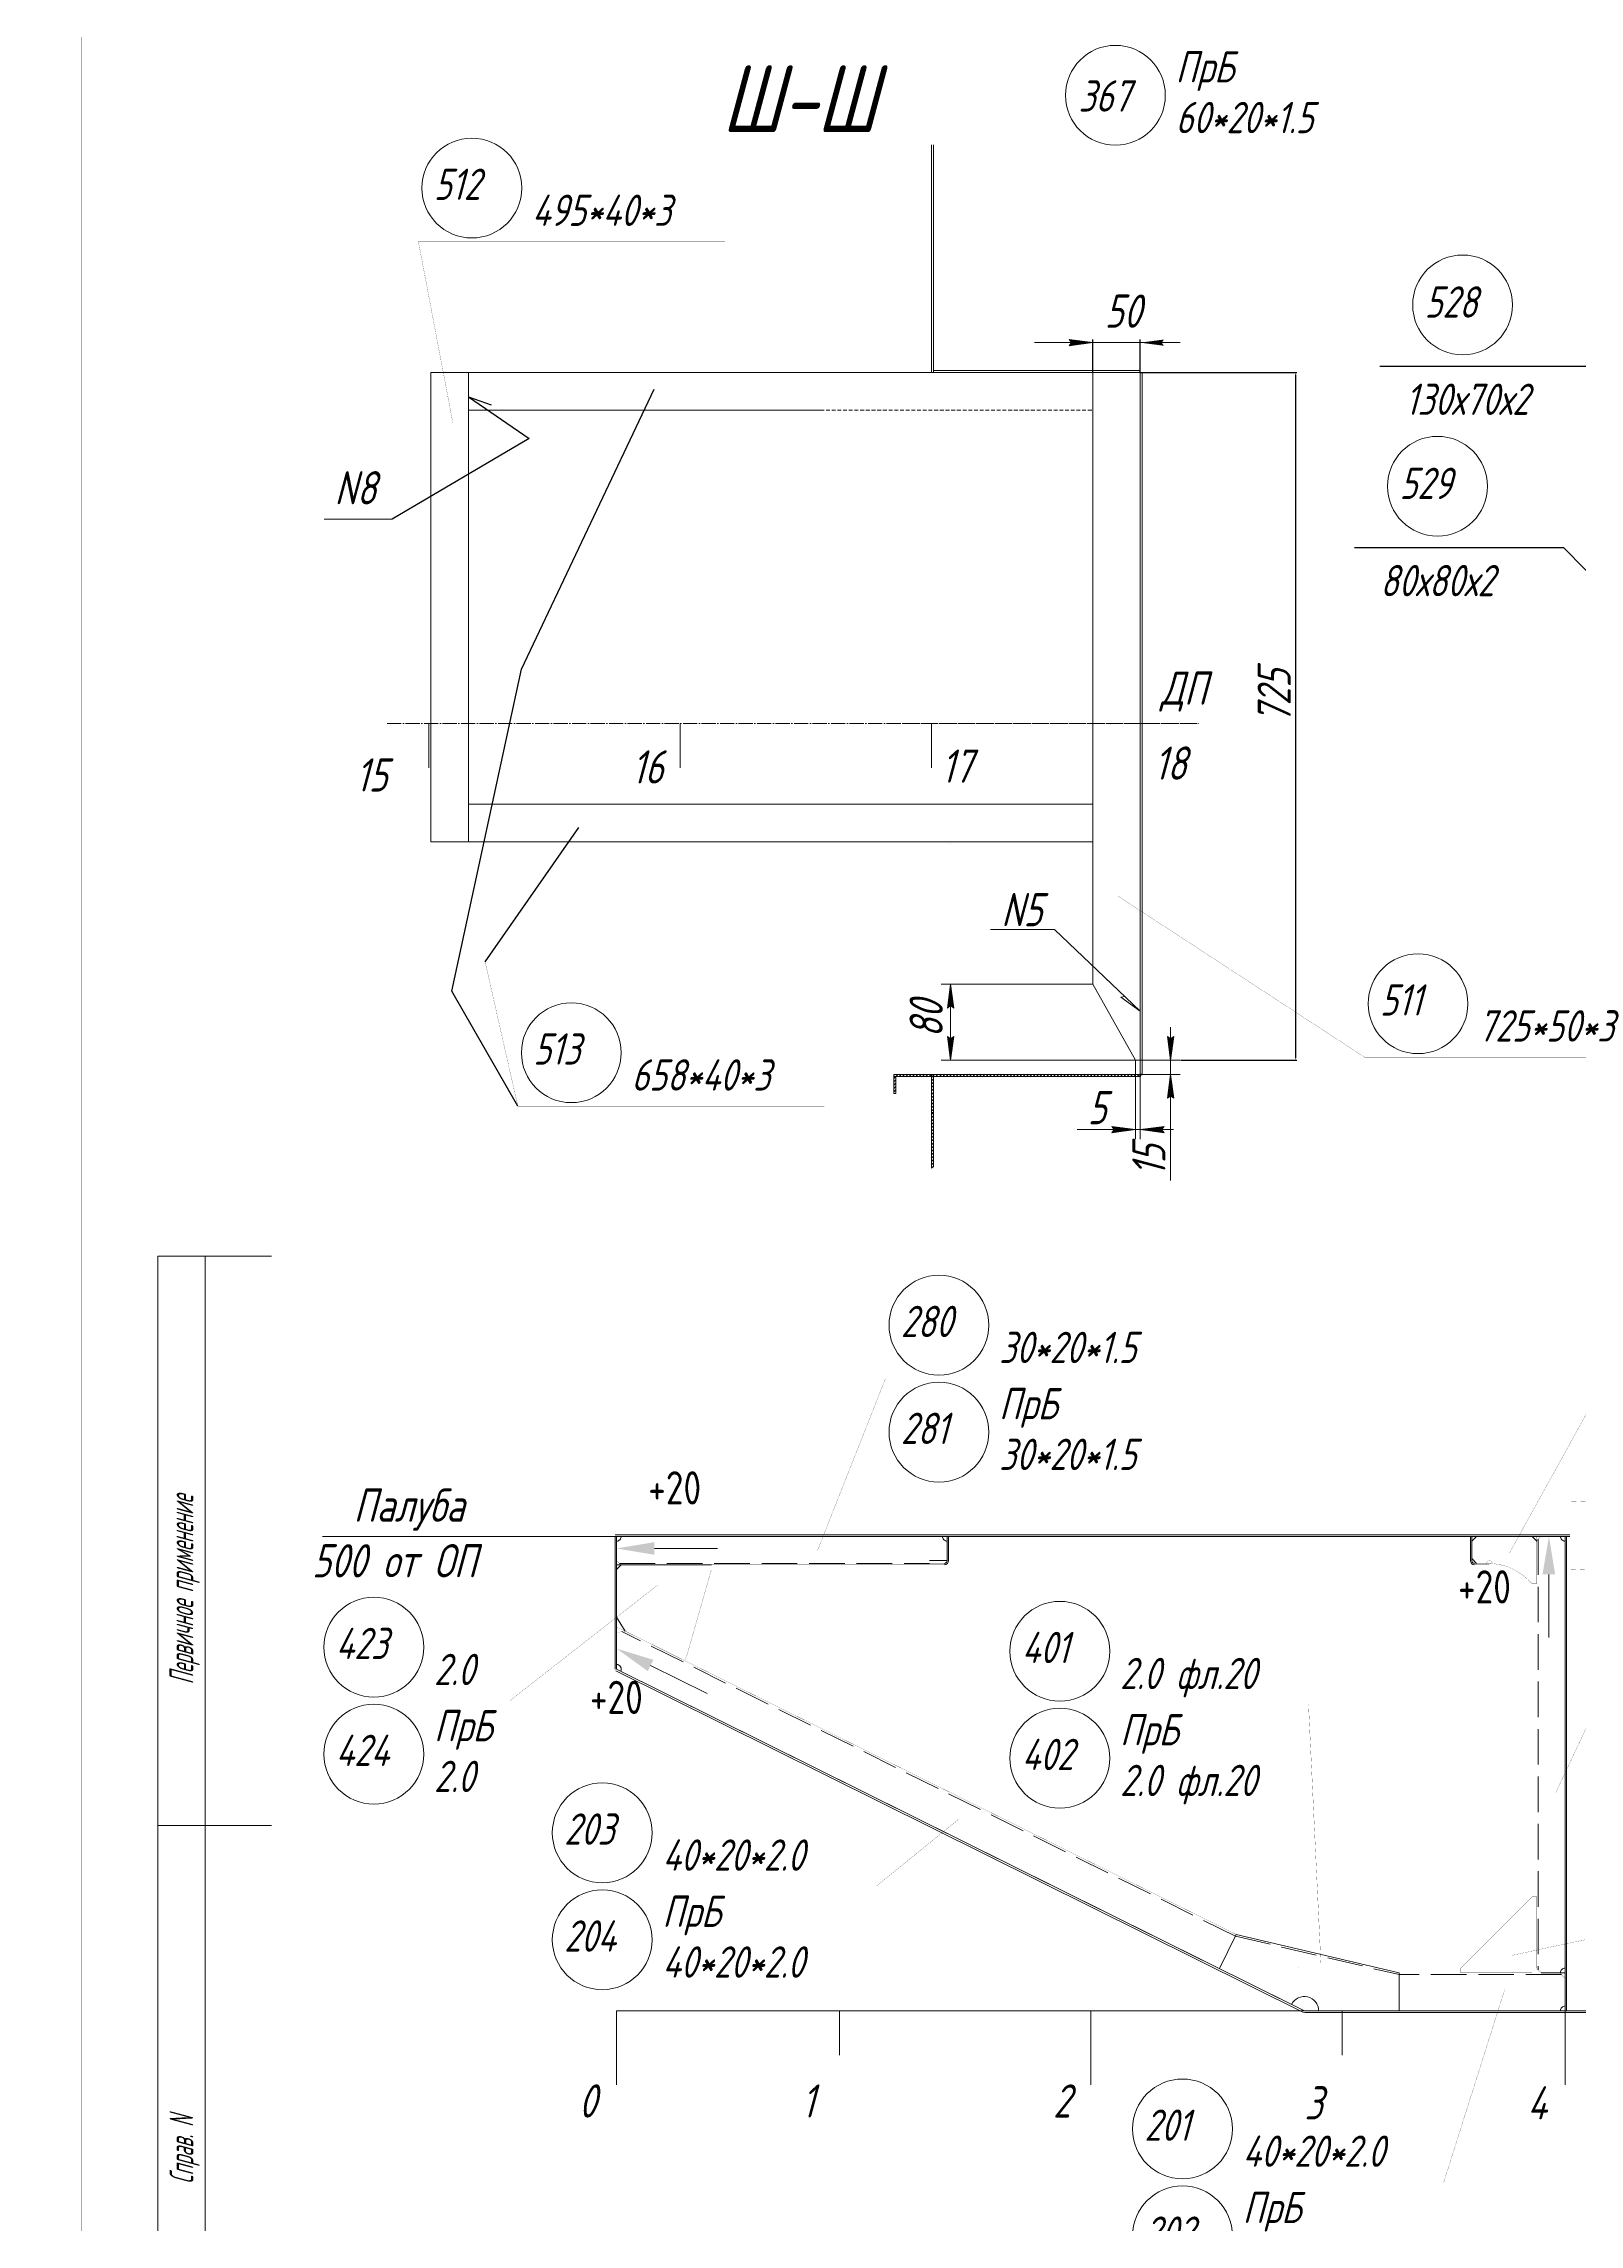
# Model space of a CAD drawing. Header units: millimetres. Extents: x 77380 to 135900, y -10260 to 17301.
# Drawn here: x 110630 to 112249, y 34 to 2333 of the extents above; entities that cross this region are included whole.
import ezdxf

# ---------------------------------------------------------------- set-up
doc = ezdxf.new("R2010")
doc.units = ezdxf.units.MM
for name, pattern in [('K5LT32768', [0]), ('K5LT32769', [50, 37.5, -12.5]), ('K5LT32770', [0]), ('K5LT32771', [50, 37.5, -12.5]), ('K5LT32772', [0]), ('K5LT32773', [50, 37.5, -12.5]), ('K5LT32776', [0]), ('K5LT32777', [0]), ('K5LT32780', [0]), ('K5LT32781', [0]), ('K5LT32831', [0]), ('K5LT_AXLED', [19.5, 15, -1.5, 1.5, -1.5]), ('K5LT_BASIC', [0]), ('K5LT_DASHED', [6, 4, -2]), ('K5LT_THIN', [0])]:
    doc.linetypes.add(name, pattern=pattern)
doc.styles.add('KDIMTEXTSTYLE', font='GOST_AU.SHX', dxfattribs={"width": 0.96, "oblique": 15, "height": 5})
doc.styles.add('KTEXTSTYLE', font='GOST_AU.SHX', dxfattribs={"width": 0.96, "height": 5})

# ---------------------------------------------------------------- blocks, each defined once
blk = doc.blocks.new('U40')
blk.add_hatch(color=7).paths.add_polyline_path([(111665, 15349.1), (111678.3, 15349.1), (111671.7, 15389.1)])
at = {"color": 7, "linetype": 'K5LT32831', "lineweight": 9}
blk.add_line((111671.7, 15349.1), (111671.7, 15282.6), dxfattribs=at)
blk = doc.blocks.new('U48')
blk.add_hatch(color=7).paths.add_polyline_path([(110728.9, 15369.7), (110728.9, 15383.1), (110688.9, 15376.4)])
at = {"color": 7, "linetype": 'K5LT32831', "lineweight": 9}
blk.add_line((110728.9, 15376.4), (110795.4, 15376.4), dxfattribs=at)
blk = doc.blocks.new('U49')
blk.add_hatch(color=7).paths.add_polyline_path([(110721.8, 15247.1), (110727.7, 15259), (110688.9, 15270.9)])
at = {"color": 7, "linetype": 'K5LT32831', "lineweight": 9}
blk.add_line((110724.7, 15253.1), (110784.3, 15223.5), dxfattribs=at)
blk = doc.blocks.new('U57')
at = {"color": 7, "linetype": 'K5LT32780', "const_width": 0.18}
blk.add_lwpolyline([(101715.3, 12764.4), (110125.3, 12764.4), (110125.3, 18704.4), (101715.3, 18704.4)], close=True, dxfattribs=at)
blk = doc.blocks.new('U104')
at = {"color": 6, "linetype": 'K5LT32776', "lineweight": 18, "true_color": 0xff00ff}
for p, q in [((110325.3, 15684.4), (110205.3, 15684.4)), ((110205.3, 14484.4), (110205.3, 15684.4)), ((110325.3, 15084.4), (110205.3, 15084.4))]:
    blk.add_line(p, q, dxfattribs=at)
at = {"color": 7, "linetype": 'K5LT32780', "lineweight": 18}
blk.add_line((110255.3, 15684.4), (110255.3, 14484.4), dxfattribs=at)
at = {"color": 7, "char_height": 2.5, "attachment_point": 1, "rotation": 90, "style": 'KTEXTSTYLE'}
for s, insert in [('\\H3.5;\\W0.965;\\Q15;\\Q15;\\W0.665;\\H25.00;Первичное применение', (110217.8, 15233.2)), ('\\H3.5;\\W0.965;\\Q15;\\Q15;\\W0.665;\\H25.00;Справ. N', (110217.8, 14706.6))]:
    blk.add_mtext(s, dxfattribs=dict(at, insert=insert))
blk = doc.blocks.new('U102')
at = {"color": 7, "linetype": 'K5LT32780', "const_width": 0.18}
for points in [[(110125.3, 12764.4), (118535.3, 12764.4), (118535.3, 18704.4), (110125.3, 18704.4)], [(110325.3, 12814.4), (118485.3, 12814.4), (118485.3, 18654.4), (110325.3, 18654.4)]]:
    blk.add_lwpolyline(points, close=True, dxfattribs=at)
blk.add_blockref('U104', (0, 0))

msp = doc.modelspace()

# ---------------------------------------------------------------- hatches: boundary and pattern name
for points in [[(111736.038, 2017.405), (111711.038, 2020.696), (111713.538, 2017.405), (111711.038, 2014.114)], [(111786.013, 2017.405), (111811.013, 2020.696), (111808.513, 2017.405), (111811.013, 2014.114)], [(111589.329, 1316.04), (111586.038, 1341.04), (111582.747, 1316.04), (111586.038, 1318.54)], [(111586.038, 1261.04), (111589.329, 1286.04), (111586.038, 1283.54), (111582.747, 1286.04)], [(111817.988, 1261.04), (111821.279, 1286.04), (111817.988, 1283.54), (111814.697, 1286.04)], [(111821.279, 1221.07), (111817.988, 1246.07), (111814.697, 1221.07), (111817.988, 1223.57)], [(111781.038, 1187.836), (111756.038, 1191.128), (111758.538, 1187.836), (111756.038, 1184.545)], [(111808.538, 1187.836), (111811.038, 1191.128), (111786.038, 1187.836), (111811.038, 1184.545)]]:
    msp.add_hatch(color=7).paths.add_polyline_path(points)

# ---------------------------------------------------------------- linework, layer by layer
at = {"color": 7, "linetype": 'K5LT_THIN', "lineweight": 18}
for p, q in [((111566.038, 1988.1), (111566.038, 2226.07)), ((111566.038, 1988.1), (111566.038, 2226.07)), ((111568.038, 2226.07), (111568.038, 1988.1)), ((111568.038, 2226.07), (111568.038, 1988.1)), ((111828.096, 2017.405), (111674.448, 2017.405)), ((111736.038, 2017.405), (111701.038, 2017.405)), ((111736.038, 2017.405), (111711.038, 2020.696)), ((111711.038, 2020.696), (111713.538, 2017.405)), ((111713.538, 2017.405), (111711.038, 2014.114)), ((111711.038, 2014.114), (111736.038, 2017.405)), ((111736.038, 2017.405), (111717.438, 2017.405)), ((111038.038, 1986.07), (111038.038, 1491.07)), ((111041.038, 1986.07), (111038.038, 1986.07)), ((111041.038, 1986.07), (111038.038, 1986.07)), ((111041.038, 1986.07), (111766.038, 1986.07)), ((111093.038, 1986.07), (111041.038, 1986.07)), ((111078.038, 1986.07), (111041.038, 1986.07)), ((111056.513, 1986.1), (111093.038, 1986.1)), ((111078.038, 1986.07), (111078.038, 1946.07)), ((111736.038, 1986.07), (111078.038, 1986.07)), ((111093.038, 1986.1), (111526.019, 1986.1)), ((111786.013, 1986.1), (111301.038, 1986.1)), ((111788.038, 1986.07), (111301.038, 1986.07)), ((111526.019, 1986.1), (111568.06, 1986.1)), ((111568.06, 1986.1), (111566.019, 1986.1)), ((111566.038, 1988.1), (111566.038, 1986.1)), ((111569.038, 1986.1), (111566.038, 1986.1)), ((111568.038, 1988.07), (111568.038, 1988.1)), ((111568.038, 1988.1), (111568.06, 1988.1)), ((111568.06, 1988.1), (111786.013, 1988.1)), ((111568.06, 1986.1), (111568.06, 1988.1)), ((111568.06, 1988.1), (111786.013, 1988.1)), ((111568.06, 1988.1), (111568.06, 1986.1)), ((111786.013, 1986.1), (111568.06, 1986.1)), ((111786.013, 1986.1), (111568.06, 1986.1)), ((111569.038, 1986.07), (111569.038, 1986.1)), ((111786.038, 1986.07), (111766.038, 1986.07)), ((111786.013, 1988.1), (111786.013, 1986.1)), ((111786.038, 1488.07), (111786.038, 1986.07)), ((111786.038, 1488.07), (111786.038, 1986.07)), ((111786.038, 1488.07), (111786.038, 1986.07)), ((111786.038, 1986.07), (111788.038, 1986.07)), ((111786.038, 1488.07), (111786.038, 1986.07)), ((111788.038, 1986.07), (111788.038, 1246.07)), ((111788.038, 1986.07), (111788.038, 1246.07)), ((111038.038, 1968.07), (111038.038, 1491.07)), ((111371.139, 1946.07), (111448.792, 1946.07)), ((112232.301, 1801.296), (112222.301, 1801.296)), ((111078.038, 1491.07), (111078.038, 1496.07)), ((111078.038, 1496.07), (111078.038, 1491.07)), ((111736.038, 1496.07), (111736.038, 1341.04)), ((111736.038, 1496.07), (111736.038, 1341.04)), ((111786.038, 1498.722), (111786.038, 1517.07)), ((111786.038, 1498.722), (111786.038, 1517.07)), ((111038.038, 1491.07), (111078.038, 1491.07)), ((111038.038, 1491.07), (111736.038, 1491.07)), ((111078.038, 1491.07), (111736.038, 1491.07)), ((111786.038, 1246.07), (111786.038, 1488.07)), ((111786.038, 1261.04), (111786.038, 1488.07)), ((111786.038, 1246.07), (111786.038, 1488.07)), ((111786.038, 1261.04), (111786.038, 1488.07)), ((111695.579, 1398.756), (111628.115, 1398.756)), ((111695.579, 1398.756), (111786.038, 1312.632)), ((111736.038, 1341.04), (111576.038, 1341.04)), ((111582.747, 1316.04), (111586.038, 1341.04)), ((111586.038, 1341.04), (111589.329, 1316.04)), ((111586.038, 1341.04), (111586.038, 1261.04)), ((111736.038, 1341.04), (111781.038, 1261.04)), ((111736.038, 1341.04), (111781.038, 1261.04)), ((111586.038, 1318.54), (111582.747, 1316.04)), ((111589.329, 1316.04), (111586.038, 1318.54)), ((111765.662, 1327.487), (111769.743, 1328.147)), ((111786.038, 1312.632), (111765.662, 1327.487)), ((111817.988, 1261.04), (111817.988, 1296.04)), ((111586.038, 1261.04), (111582.747, 1286.04)), ((111582.747, 1286.04), (111586.038, 1283.54)), ((111586.038, 1283.54), (111589.329, 1286.04)), ((111589.329, 1286.04), (111586.038, 1261.04)), ((111817.988, 1283.54), (111814.697, 1286.04)), ((111814.697, 1286.04), (111817.988, 1261.04)), ((111817.988, 1261.04), (111821.279, 1286.04)), ((111821.279, 1286.04), (111817.988, 1283.54)), ((111526.204, 1246.04), (111566.204, 1246.04)), ((111526.204, 1226.04), (111526.204, 1246.04)), ((111786.043, 1246.04), (111526.204, 1246.04)), ((111526.204, 1246.04), (111566.204, 1246.04)), ((111526.204, 1226.04), (111526.204, 1246.04)), ((111786.043, 1246.04), (111526.204, 1246.04)), ((111528.204, 1244.04), (111526.204, 1244.04)), ((111528.204, 1244.04), (111526.204, 1244.04)), ((111566.204, 1244.04), (111528.204, 1244.04)), ((111528.204, 1244.04), (111528.204, 1226.04)), ((111566.204, 1244.04), (111528.204, 1244.04)), ((111528.204, 1244.04), (111528.204, 1226.04)), ((111568.038, 1246.07), (111566.038, 1246.07)), ((111566.038, 1148.237), (111566.038, 1246.07)), ((111566.038, 1246.07), (111568.038, 1246.07)), ((111569.043, 1246.07), (111566.038, 1246.07)), ((111568.038, 1246.07), (111566.038, 1246.07)), ((111568.038, 1246.07), (111566.038, 1246.07)), ((111566.038, 1147.378), (111566.038, 1246.07)), ((111566.038, 1246.07), (111568.038, 1246.07)), ((111569.043, 1246.07), (111566.038, 1246.07)), ((111568.038, 1246.07), (111566.038, 1246.07)), ((111566.038, 1246.059), (111568.038, 1246.059)), ((111566.038, 1246.059), (111568.038, 1246.059)), ((111566.204, 1246.04), (111566.204, 1244.04)), ((111566.204, 1246.04), (111566.204, 1244.04)), ((111567.993, 1246.04), (111786.043, 1246.04)), ((111567.993, 1244.04), (111567.993, 1246.04)), ((111567.993, 1246.04), (111786.043, 1246.04)), ((111567.993, 1244.04), (111567.993, 1246.04)), ((111786.043, 1244.04), (111567.993, 1244.04)), ((111786.043, 1244.04), (111567.993, 1244.04)), ((111568.038, 1246.07), (111568.038, 1148.157)), ((111569.038, 1246.07), (111568.038, 1246.07)), ((111568.038, 1246.07), (111568.038, 1148.157)), ((111569.038, 1246.07), (111568.038, 1246.07)), ((111569.038, 1246.059), (111568.038, 1246.059)), ((111568.038, 1246.059), (111569.038, 1246.059)), ((111569.038, 1246.059), (111568.038, 1246.059)), ((111568.038, 1246.059), (111569.038, 1246.059)), ((111569.038, 1246.059), (111569.038, 1246.059)), ((111569.038, 1246.059), (111569.038, 1246.059)), ((111786.038, 1246.07), (111569.043, 1246.07)), ((111786.038, 1246.07), (111569.043, 1246.07)), ((111781.038, 1261.04), (111576.038, 1261.04)), ((111781.038, 1261.04), (111786.038, 1261.04)), ((111781.038, 1261.04), (111781.038, 1177.836)), ((111781.038, 1261.04), (111786.038, 1261.04)), ((111786.038, 1261.04), (111827.988, 1261.04)), ((111786.038, 1261.04), (111786.038, 1177.836)), ((111786.038, 1246.07), (111827.988, 1246.07)), ((111817.988, 1246.07), (111814.697, 1221.07)), ((111817.988, 1261.04), (111817.988, 1246.07)), ((111821.279, 1221.07), (111817.988, 1246.07)), ((111817.988, 1246.07), (111817.988, 1211.07)), ((111817.988, 1246.07), (111817.988, 1187.836)), ((111528.204, 1226.04), (111526.204, 1226.04)), ((111528.204, 1226.04), (111526.204, 1226.04)), ((111814.697, 1221.07), (111817.988, 1223.57)), ((111817.988, 1223.57), (111821.279, 1221.07)), ((111568.038, 1206.04), (111566.038, 1206.04)), ((111568.038, 1206.04), (111566.038, 1206.04)), ((111762.438, 1187.836), (111719.448, 1187.836)), ((111781.038, 1187.836), (111746.038, 1187.836)), ((111781.038, 1187.836), (111756.038, 1191.128)), ((111756.038, 1191.128), (111758.538, 1187.836)), ((111758.538, 1187.836), (111756.038, 1184.545)), ((111756.038, 1184.545), (111781.038, 1187.836)), ((111781.038, 1187.836), (111762.438, 1187.836)), ((111781.038, 1187.836), (111786.038, 1187.836)), ((111811.038, 1191.128), (111786.038, 1187.836)), ((111786.038, 1187.836), (111811.038, 1184.545)), ((111786.038, 1187.836), (111821.038, 1187.836)), ((111808.538, 1187.836), (111811.038, 1191.128)), ((111811.038, 1184.545), (111808.538, 1187.836)), ((111817.988, 1187.836), (111817.988, 1134.262)), ((111887.203, 339.504), (111869.381, 303.613)), ((111887.203, 339.504), (112058.948, 299.211)), ((112058.948, 299.211), (112058.948, 259.138))]:
    msp.add_line(p, q, dxfattribs=at)
for p, q in [((111736.038, 1986.695), (111736.038, 2020.569)), ((111786.013, 1986.725), (111786.013, 2020.569)), ((111786.663, 1986.07), (111950.877, 1986.07)), ((111949.627, 1983.57), (111949.627, 1263.54)), ((111754.502, 1615.07), (111754.502, 1615.07)), ((111828.613, 1261.04), (111950.877, 1261.04))]:
    msp.add_line(p, q)
at = {"color": 7, "lineweight": 18}
for p, q in [((111078.038, 1851.711), (111078.038, 1986.07)), ((111736.038, 1986.07), (111736.038, 1496.07)), ((111736.038, 1986.07), (111736.038, 1496.07)), ((111078.038, 1946.07), (111371.139, 1946.07)), ((111078.038, 1851.711), (111078.038, 1784.899)), ((111078.038, 1496.07), (111078.038, 1784.899)), ((111171.748, 1531.07), (111078.038, 1531.07)), ((111736.038, 1531.07), (111171.748, 1531.07))]:
    msp.add_line(p, q, dxfattribs=at)
at = {"color": 7, "linetype": 'K5LT_DASHED', "lineweight": 18}
for p, q in [((111736.038, 1946.07), (111736.038, 1986.07)), ((111766.038, 1986.07), (111736.038, 1986.07)), ((111448.792, 1946.07), (111736.038, 1946.07)), ((111078.038, 1531.07), (111078.038, 1496.07)), ((111321.038, 1491.07), (111301.038, 1491.07)), ((111536.038, 1491.07), (111321.038, 1491.07)), ((111586.038, 1489.07), (111586.038, 1489.07)), ((111788.038, 1246.07), (111786.038, 1246.07)), ((111788.038, 1246.07), (111786.038, 1246.07))]:
    msp.add_line(p, q, dxfattribs=at)
at = {"color": 1, "linetype": 'K5LT32772', "true_color": 0xff0000}
for p, q in [((112258.771, 1992.427), (112038.452, 1992.427)), ((112232.301, 1801.296), (112011.981, 1801.296))]:
    msp.add_line(p, q, dxfattribs=at)
at = {"color": 7}
for p, q in [((111078.038, 1960.232), (111141.828, 1916.522)), ((111078.038, 1960.232), (111101.925, 1951.768)), ((111141.828, 1916.522), (110997.364, 1831.318)), ((111526.204, 1245.43), (111526.814, 1246.04)), ((111526.204, 1245.43), (111526.814, 1246.04)), ((111526.204, 1241.894), (111528.204, 1243.894)), ((111526.204, 1241.894), (111528.204, 1243.894)), ((111528.349, 1244.04), (111530.349, 1246.04)), ((111528.349, 1244.04), (111530.349, 1246.04)), ((111531.885, 1244.04), (111533.885, 1246.04)), ((111531.885, 1244.04), (111533.885, 1246.04)), ((111535.42, 1244.04), (111537.42, 1246.04)), ((111535.42, 1244.04), (111537.42, 1246.04)), ((111538.956, 1244.04), (111540.956, 1246.04)), ((111538.956, 1244.04), (111540.956, 1246.04)), ((111542.491, 1244.04), (111544.491, 1246.04)), ((111542.491, 1244.04), (111544.491, 1246.04)), ((111546.027, 1244.04), (111548.027, 1246.04)), ((111546.027, 1244.04), (111548.027, 1246.04)), ((111549.562, 1244.04), (111551.562, 1246.04)), ((111549.562, 1244.04), (111551.562, 1246.04)), ((111553.098, 1244.04), (111555.098, 1246.04)), ((111553.098, 1244.04), (111555.098, 1246.04)), ((111556.633, 1244.04), (111558.633, 1246.04)), ((111556.633, 1244.04), (111558.633, 1246.04)), ((111560.169, 1244.04), (111562.169, 1246.04)), ((111560.169, 1244.04), (111562.169, 1246.04)), ((111563.704, 1244.04), (111565.704, 1246.04)), ((111563.704, 1244.04), (111565.704, 1246.04)), ((111566.038, 1242.838), (111568.038, 1244.838)), ((111566.038, 1242.838), (111568.038, 1244.838)), ((111566.038, 1239.302), (111568.038, 1241.302)), ((111566.038, 1239.302), (111568.038, 1241.302)), ((111567.993, 1244.793), (111569.24, 1246.04)), ((111567.993, 1244.793), (111569.24, 1246.04)), ((111570.775, 1244.04), (111572.775, 1246.04)), ((111570.775, 1244.04), (111572.775, 1246.04)), ((111574.311, 1244.04), (111576.311, 1246.04)), ((111574.311, 1244.04), (111576.311, 1246.04)), ((111577.847, 1244.04), (111579.847, 1246.04)), ((111577.847, 1244.04), (111579.847, 1246.04)), ((111581.382, 1244.04), (111583.382, 1246.04)), ((111581.382, 1244.04), (111583.382, 1246.04)), ((111584.918, 1244.04), (111586.918, 1246.04)), ((111584.918, 1244.04), (111586.918, 1246.04)), ((111588.453, 1244.04), (111590.453, 1246.04)), ((111588.453, 1244.04), (111590.453, 1246.04)), ((111591.989, 1244.04), (111593.989, 1246.04)), ((111591.989, 1244.04), (111593.989, 1246.04)), ((111595.524, 1244.04), (111597.524, 1246.04)), ((111595.524, 1244.04), (111597.524, 1246.04)), ((111599.06, 1244.04), (111601.06, 1246.04)), ((111599.06, 1244.04), (111601.06, 1246.04)), ((111602.595, 1244.04), (111604.595, 1246.04)), ((111602.595, 1244.04), (111604.595, 1246.04)), ((111606.131, 1244.04), (111608.131, 1246.04)), ((111606.131, 1244.04), (111608.131, 1246.04)), ((111609.666, 1244.04), (111611.666, 1246.04)), ((111609.666, 1244.04), (111611.666, 1246.04)), ((111613.202, 1244.04), (111615.202, 1246.04)), ((111613.202, 1244.04), (111615.202, 1246.04)), ((111616.737, 1244.04), (111618.737, 1246.04)), ((111616.737, 1244.04), (111618.737, 1246.04)), ((111620.273, 1244.04), (111622.273, 1246.04)), ((111620.273, 1244.04), (111622.273, 1246.04)), ((111623.808, 1244.04), (111625.808, 1246.04)), ((111623.808, 1244.04), (111625.808, 1246.04)), ((111627.344, 1244.04), (111629.344, 1246.04)), ((111627.344, 1244.04), (111629.344, 1246.04)), ((111630.88, 1244.04), (111632.88, 1246.04)), ((111630.88, 1244.04), (111632.88, 1246.04)), ((111634.415, 1244.04), (111636.415, 1246.04)), ((111634.415, 1244.04), (111636.415, 1246.04)), ((111637.951, 1244.04), (111639.951, 1246.04)), ((111637.951, 1244.04), (111639.951, 1246.04)), ((111641.486, 1244.04), (111643.486, 1246.04)), ((111641.486, 1244.04), (111643.486, 1246.04)), ((111645.022, 1244.04), (111647.022, 1246.04)), ((111645.022, 1244.04), (111647.022, 1246.04)), ((111648.557, 1244.04), (111650.557, 1246.04)), ((111648.557, 1244.04), (111650.557, 1246.04)), ((111652.093, 1244.04), (111654.093, 1246.04)), ((111652.093, 1244.04), (111654.093, 1246.04)), ((111655.628, 1244.04), (111657.628, 1246.04)), ((111655.628, 1244.04), (111657.628, 1246.04)), ((111659.164, 1244.04), (111661.164, 1246.04)), ((111659.164, 1244.04), (111661.164, 1246.04)), ((111662.699, 1244.04), (111664.699, 1246.04)), ((111662.699, 1244.04), (111664.699, 1246.04)), ((111666.235, 1244.04), (111668.235, 1246.04)), ((111666.235, 1244.04), (111668.235, 1246.04)), ((111669.77, 1244.04), (111671.77, 1246.04)), ((111669.77, 1244.04), (111671.77, 1246.04)), ((111673.306, 1244.04), (111675.306, 1246.04)), ((111673.306, 1244.04), (111675.306, 1246.04)), ((111676.841, 1244.04), (111678.841, 1246.04)), ((111676.841, 1244.04), (111678.841, 1246.04)), ((111680.377, 1244.04), (111682.377, 1246.04)), ((111680.377, 1244.04), (111682.377, 1246.04)), ((111683.913, 1244.04), (111685.913, 1246.04)), ((111683.913, 1244.04), (111685.913, 1246.04)), ((111687.448, 1244.04), (111689.448, 1246.04)), ((111687.448, 1244.04), (111689.448, 1246.04)), ((111690.984, 1244.04), (111692.984, 1246.04)), ((111690.984, 1244.04), (111692.984, 1246.04)), ((111694.519, 1244.04), (111696.519, 1246.04)), ((111694.519, 1244.04), (111696.519, 1246.04)), ((111698.055, 1244.04), (111700.055, 1246.04)), ((111698.055, 1244.04), (111700.055, 1246.04)), ((111701.59, 1244.04), (111703.59, 1246.04)), ((111701.59, 1244.04), (111703.59, 1246.04)), ((111705.126, 1244.04), (111707.126, 1246.04)), ((111705.126, 1244.04), (111707.126, 1246.04)), ((111708.661, 1244.04), (111710.661, 1246.04)), ((111708.661, 1244.04), (111710.661, 1246.04)), ((111712.197, 1244.04), (111714.197, 1246.04)), ((111712.197, 1244.04), (111714.197, 1246.04)), ((111715.732, 1244.04), (111717.732, 1246.04)), ((111715.732, 1244.04), (111717.732, 1246.04)), ((111719.268, 1244.04), (111721.268, 1246.04)), ((111719.268, 1244.04), (111721.268, 1246.04)), ((111722.803, 1244.04), (111724.803, 1246.04)), ((111722.803, 1244.04), (111724.803, 1246.04)), ((111726.339, 1244.04), (111728.339, 1246.04)), ((111726.339, 1244.04), (111728.339, 1246.04)), ((111729.874, 1244.04), (111731.874, 1246.04)), ((111729.874, 1244.04), (111731.874, 1246.04)), ((111733.41, 1244.04), (111735.41, 1246.04)), ((111733.41, 1244.04), (111735.41, 1246.04)), ((111736.946, 1244.04), (111738.946, 1246.04)), ((111736.946, 1244.04), (111738.946, 1246.04)), ((111740.481, 1244.04), (111742.481, 1246.04)), ((111740.481, 1244.04), (111742.481, 1246.04)), ((111744.017, 1244.04), (111746.017, 1246.04)), ((111744.017, 1244.04), (111746.017, 1246.04)), ((111747.552, 1244.04), (111749.552, 1246.04)), ((111747.552, 1244.04), (111749.552, 1246.04)), ((111751.088, 1244.04), (111753.088, 1246.04)), ((111751.088, 1244.04), (111753.088, 1246.04)), ((111754.623, 1244.04), (111756.623, 1246.04)), ((111754.623, 1244.04), (111756.623, 1246.04)), ((111758.159, 1244.04), (111760.159, 1246.04)), ((111758.159, 1244.04), (111760.159, 1246.04)), ((111761.694, 1244.04), (111763.694, 1246.04)), ((111761.694, 1244.04), (111763.694, 1246.04)), ((111765.23, 1244.04), (111767.23, 1246.04)), ((111765.23, 1244.04), (111767.23, 1246.04)), ((111768.765, 1244.04), (111770.765, 1246.04)), ((111768.765, 1244.04), (111770.765, 1246.04)), ((111772.301, 1244.04), (111774.301, 1246.04)), ((111772.301, 1244.04), (111774.301, 1246.04)), ((111775.836, 1244.04), (111777.836, 1246.04)), ((111775.836, 1244.04), (111777.836, 1246.04)), ((111779.372, 1244.04), (111781.372, 1246.04)), ((111779.372, 1244.04), (111781.372, 1246.04)), ((111782.907, 1244.04), (111784.907, 1246.04)), ((111782.907, 1244.04), (111784.907, 1246.04)), ((111526.204, 1238.359), (111528.204, 1240.359)), ((111526.204, 1238.359), (111528.204, 1240.359)), ((111526.204, 1234.823), (111528.204, 1236.823)), ((111526.204, 1234.823), (111528.204, 1236.823)), ((111526.204, 1231.288), (111528.204, 1233.288)), ((111526.204, 1231.288), (111528.204, 1233.288)), ((111526.204, 1227.752), (111528.204, 1229.752)), ((111526.204, 1227.752), (111528.204, 1229.752)), ((111528.027, 1226.04), (111528.204, 1226.217)), ((111528.027, 1226.04), (111528.204, 1226.217)), ((111566.038, 1235.767), (111568.038, 1237.767)), ((111566.038, 1235.767), (111568.038, 1237.767)), ((111566.038, 1232.231), (111568.038, 1234.231)), ((111566.038, 1232.231), (111568.038, 1234.231)), ((111566.038, 1228.696), (111568.038, 1230.696)), ((111566.038, 1228.696), (111568.038, 1230.696)), ((111566.038, 1225.16), (111568.038, 1227.16)), ((111566.038, 1225.16), (111568.038, 1227.16)), ((111566.038, 1221.625), (111568.038, 1223.625)), ((111566.038, 1221.625), (111568.038, 1223.625)), ((111566.038, 1218.089), (111568.038, 1220.089)), ((111566.038, 1218.089), (111568.038, 1220.089)), ((111566.038, 1214.554), (111568.038, 1216.554)), ((111566.038, 1214.554), (111568.038, 1216.554)), ((111566.038, 1211.018), (111568.038, 1213.018)), ((111566.038, 1211.018), (111568.038, 1213.018)), ((111566.038, 1207.483), (111568.038, 1209.483)), ((111566.038, 1207.483), (111568.038, 1209.483)), ((111566.038, 1203.947), (111568.038, 1205.947)), ((111566.038, 1203.947), (111568.038, 1205.947)), ((111566.038, 1200.411), (111568.038, 1202.411)), ((111566.038, 1200.411), (111568.038, 1202.411)), ((111566.038, 1196.876), (111568.038, 1198.876)), ((111566.038, 1196.876), (111568.038, 1198.876)), ((111566.038, 1193.34), (111568.038, 1195.34)), ((111566.038, 1193.34), (111568.038, 1195.34)), ((111566.038, 1189.805), (111568.038, 1191.805)), ((111566.038, 1189.805), (111568.038, 1191.805)), ((111566.038, 1186.269), (111568.038, 1188.269)), ((111566.038, 1186.269), (111568.038, 1188.269)), ((111566.038, 1182.734), (111568.038, 1184.734)), ((111566.038, 1182.734), (111568.038, 1184.734)), ((111566.038, 1179.198), (111568.038, 1181.198)), ((111566.038, 1179.198), (111568.038, 1181.198)), ((111566.038, 1175.663), (111568.038, 1177.663)), ((111566.038, 1175.663), (111568.038, 1177.663)), ((111566.038, 1172.127), (111568.038, 1174.127)), ((111566.038, 1172.127), (111568.038, 1174.127)), ((111566.038, 1168.592), (111568.038, 1170.592)), ((111566.038, 1168.592), (111568.038, 1170.592)), ((111566.038, 1165.056), (111568.038, 1167.056)), ((111566.038, 1165.056), (111568.038, 1167.056)), ((111566.038, 1161.521), (111568.038, 1163.521)), ((111566.038, 1161.521), (111568.038, 1163.521)), ((111566.038, 1157.985), (111568.038, 1159.985)), ((111566.038, 1157.985), (111568.038, 1159.985)), ((111566.038, 1154.45), (111568.038, 1156.45)), ((111566.038, 1154.45), (111568.038, 1156.45)), ((111566.038, 1150.914), (111568.038, 1152.914)), ((111566.038, 1150.914), (111568.038, 1152.914)), ((111566.038, 1147.378), (111568.038, 1149.378)), ((111566.038, 1147.378), (111568.038, 1149.378))]:
    msp.add_line(p, q, dxfattribs=at)
at = {"color": 1}
for p, q in [((111133.745, 1673.087), (111273.611, 1968.337)), ((111060.358, 1333.804), (111133.745, 1673.087)), ((111095.463, 1364.606), (111194.083, 1506.427)), ((111129.916, 1212.538), (111060.358, 1333.804))]:
    msp.add_line(p, q, dxfattribs=at)
at = {"color": 7, "linetype": 'K5LT32780', "lineweight": 18}
for p, q in [((110925.683, 1831.318), (110997.364, 1831.318)), ((110924.074, 759.137), (111232.446, 759.137))]:
    msp.add_line(p, q, dxfattribs=at)
at = {"color": 1, "linetype": 'K5LT_THIN', "lineweight": 18}
msp.add_line((112232.301, 1801.296), (112533.522, 1494.296), dxfattribs=at)
at = {"color": 30, "linetype": 'K5LT_AXLED', "lineweight": 18, "true_color": 0xff8000}
for p in [(110992.055, 1616.068), (111535.558, 1616.069)]:
    msp.add_line(p, (111847.417, 1616.07), dxfattribs=at)
at = {"color": 1, "linetype": 'K5LT32770', "lineweight": 0, "true_color": 0xff0000}
for p, q in [((111036.038, 1616.068), (111036.038, 1569.193)), ((111301.038, 1616.07), (111301.038, 1569.195)), ((111566.038, 1616.07), (111566.038, 1569.195)), ((111566.038, 1616.07), (111566.038, 1569.195)), ((111786.038, 1616.07), (111786.038, 1569.195)), ((111786.038, 1616.07), (111786.038, 1569.195))]:
    msp.add_line(p, q, dxfattribs=at)
at = {"color": 5, "linetype": 'K5LT_BASIC', "lineweight": 60, "true_color": 0x0000ff}
for p, q in [((111788.038, 1246.07), (111786.038, 1246.07)), ((111788.038, 1246.07), (111786.038, 1246.07)), ((111786.043, 1246.04), (111786.043, 1244.04)), ((111786.043, 1246.04), (111786.043, 1244.04))]:
    msp.add_line(p, q, dxfattribs=at)
at = {"color": 3, "linetype": 'K5LT32768', "lineweight": 18, "true_color": 0x00ff00}
for p, q in [((112238.946, 760.638), (111232.446, 760.638)), ((112238.946, 759.138), (111232.446, 759.138)), ((111232.446, 619.138), (111232.446, 759.137)), ((111233.948, 759.138), (111233.948, 733.638)), ((111582.446, 759.138), (111233.948, 759.138)), ((111233.948, 619.138), (111233.948, 759.137)), ((111582.446, 733.638), (111582.446, 759.138)), ((111582.446, 733.583), (111582.446, 759.138)), ((111583.948, 733.583), (111583.948, 759.138)), ((112133.948, 733.583), (112133.948, 759.138)), ((112135.449, 733.583), (112135.449, 759.138)), ((112203.949, 759.138), (112135.449, 759.138)), ((112140.448, 759.138), (112135.449, 754.138)), ((112203.949, 754.138), (112198.947, 759.138)), ((112233.948, 759.138), (112208.447, 759.138)), ((112233.948, 259.138), (112233.948, 759.138)), ((112233.948, 299.138), (112233.948, 759.138)), ((112235.449, 259.138), (112235.449, 759.138)), ((112135.449, 735.638), (112140.448, 730.638)), ((111333.948, 729.138), (111233.948, 729.138)), ((111233.948, 729.138), (111233.948, 663.798)), ((111238.946, 729.138), (111233.948, 724.138)), ((111563.946, 733.638), (111582.446, 733.638)), ((111233.948, 673.798), (111242.905, 659.35)), ((111233.948, 657.099), (111233.948, 619.138)), ((111233.06, 617.347), (111958.06, 257.347)), ((111233.948, 619.138), (111958.948, 259.138)), ((111233.948, 619.138), (111878.393, 299.138)), ((112208.447, 299.138), (112233.948, 299.138)), ((111890.475, 293.14), (111958.948, 259.14)), ((111890.475, 293.138), (111958.948, 259.138)), ((111890.475, 293.138), (111958.948, 259.138)), ((111890.475, 293.138), (111958.948, 259.138)), ((112233.948, 259.138), (112233.948, 293.138)), ((115848.102, 259.138), (111958.948, 259.138)), ((111958.948, 259.138), (112233.948, 259.138)), ((115077.948, 257.138), (111958.948, 257.138))]:
    msp.add_line(p, q, dxfattribs=at)
at = {"color": 2, "linetype": 'K5LT32771', "lineweight": 18, "true_color": 0xffff00}
for p, q in [((112205.392, 756.083), (112205.392, 302.193)), ((111237.002, 730.584), (111563.946, 730.584)), ((111903.894, 335.746), (111903.894, 335.746))]:
    msp.add_line(p, q, dxfattribs=at)
at = {"color": 3, "linetype": 'K5LT32769', "lineweight": 18, "true_color": 0x00ff00}
for p, q in [((111886.316, 337.713), (111239.407, 658.936)), ((111953.006, 304.599), (111953.004, 304.6)), ((111953.006, 304.598), (111953.004, 304.599)), ((111953.006, 304.598), (111953.004, 304.599))]:
    msp.add_line(p, q, dxfattribs=at)
at = {"color": 1, "linetype": 'K5LT32773', "lineweight": 18, "true_color": 0xff0000}
for p, q in [((111886.314, 337.713), (112058.948, 297.211)), ((112229.874, 297.211), (112058.947, 297.211))]:
    msp.add_line(p, q, dxfattribs=at)
at = {"color": 1, "linetype": 'K5LT32781', "lineweight": 0, "true_color": 0xff0000}
for p, q in [((111233.948, 259.138), (115948.167, 259.138)), ((111233.948, 259.138), (111233.948, 181.013)), ((111468.948, 259.138), (111468.948, 212.263)), ((111733.948, 259.138), (111733.948, 181.013)), ((111998.948, 259.138), (111998.948, 212.263)), ((112233.948, 259.138), (112233.948, 181.013))]:
    msp.add_line(p, q, dxfattribs=at)
at = {"color": 1, "linetype": 'K5LT32772', "true_color": 0xff0000, "const_width": 0.18}
for points in [[(111348.301, 2123.994), (111025.074, 2123.994), (111061.379, 1933.012)], [(112345.631, 1264.247), (112022.404, 1264.247), (111762.359, 1434.122)], [(111453.143, 1212.538), (111129.916, 1212.538), (111095.463, 1364.606)], [(112492.261, 953.779), (112292.464, 953.779), (112174.941, 741.236)], [(111840.621, 925.365), (111517.394, 925.365), (111445.653, 743.905)], [(110921.762, 585.94), (111121.559, 585.94), (111277.185, 707.716)], [(112602.789, 606.917), (112279.562, 606.917), (112223.992, 489.073)], [(111644.895, 581.684), (111963.381, 581.684), (111976.351, 309.775)], [(111162.504, 390.28), (111507.606, 390.28), (111594.629, 460.992)], [(112808.304, 409.362), (112608.507, 409.362), (112177.362, 317.416)], [(112233.948, 293.138), (112227.875, 299.211), (112058.947, 299.211)], [(111774.152, 78.167), (112105.862, 78.167), (112170.202, 281.772)]]:
    msp.add_lwpolyline(points, dxfattribs=at)
at = {"color": 7, "linetype": 'K5LT32780', "const_width": 0.18}
msp.add_lwpolyline([(114233.948, 723.737), (114233.948, 796.039), (112238.946, 723.737), (112238.946, 796.039)], close=True, dxfattribs=at)
at = {"color": 3, "linetype": 'K5LT32768', "true_color": 0x00ff00, "const_width": 0.18}
for points in [[(112135.449, 759.138), (112135.449, 734.138), (112135.449, 730.638)], [(112203.949, 709.138), (112203.949, 734.138), (112203.949, 759.138)], [(111305.6, 628.218), (111307.825, 632.697), (111333.948, 724.138), (111333.948, 729.138)], [(111579.446, 729.084), (111564.001, 729.084), (111564.001, 730.584), (111579.446, 730.584)], [(112138.449, 729.084), (112153.894, 729.084), (112153.894, 730.584), (112138.449, 730.584)], [(111233.948, 663.798), (111251.736, 654.965), (111305.6, 628.218)], [(111887.203, 339.504), (111242.087, 659.838), (111233.948, 657.099)]]:
    msp.add_lwpolyline(points, dxfattribs=at)
at = {"color": 2, "linetype": 'K5LT32770', "true_color": 0xffff00, "const_width": 0.18}
for points in [[(112208.447, 759.138), (112203.894, 754.583), (112203.894, 303.693), (112208.447, 299.138)], [(111233.948, 733.638), (111238.504, 729.084), (111563.946, 729.084), (111563.946, 733.638)], [(112198.947, 299.138), (112123.947, 299.138), (112123.947, 304.138), (112198.947, 379.138), (112203.949, 379.138), (112203.949, 304.138), (112198.947, 299.138)]]:
    msp.add_lwpolyline(points, dxfattribs=at)
at = {"color": 3, "linetype": 'K5LT32777', "true_color": 0x00ff00, "const_width": 0.18}
for points in [[(112135.449, 730.638), (112152.594, 730.638, -0.19890371), (112195.022, 713.064), (112198.947, 709.138), (112203.949, 709.138)], [(112150.949, 730.638, -0.42829344), (112154.108, 733.619, -0.41264877), (112156.946, 730.481)]]:
    msp.add_lwpolyline(points, format="xyb", dxfattribs=at)
at = {"color": 1, "linetype": 'K5LT32772', "lineweight": 18, "true_color": 0xff0000}
for centre in [(111759.808, 2278.126), (111081.434, 2180.354), (112125.77, 2057.162), (112099.299, 1866.031), (112078.764, 1320.607), (111186.276, 1268.898), (111573.754, 981.725), (111573.754, 869.005), (110978.122, 642.3), (111701.255, 638.044), (110978.122, 529.579), (111701.255, 525.323), (111218.865, 446.64), (111218.865, 333.92), (111830.512, 134.527), (111830.512, 21.807)]:
    msp.add_circle(centre, 52.603, dxfattribs=at)
at = {"color": 3, "linetype": 'K5LT32768', "lineweight": 18, "true_color": 0x00ff00}
for centre, radius, start, end in [((111233.948, 759.137), 4.999, 270.005035, 0.012452), ((111582.446, 759.137), 4.999, 179.987549, 269.994965), ((112233.948, 759.137), 4.999, 179.987549, 269.994965), ((111579.446, 733.585), 4.501, 269.995514, 359.985077), ((111579.446, 733.583), 3, 269.998352, 0.001645), ((112138.449, 733.585), 4.501, 180.014938, 270.004486), ((112138.449, 733.583), 3, 179.998352, 270.001648), ((111233.948, 619.139), 4.999, 333.580994, 89.997932), ((112233.948, 299.139), 4.999, 89.997574, 180.011169), ((111958.948, 259.14), 15, 359.980927, 153.602325), ((112233.948, 259.139), 4.999, 90.005035, 180.012451)]:
    msp.add_arc(centre, radius, start, end, dxfattribs=at)
for points in [[(111949.21, 1983.57), (111950.043, 1983.57), (111949.627, 1986.07)], [(111949.21, 1263.54), (111950.043, 1263.54), (111949.627, 1261.04)]]:
    msp.add_solid(points)

# ---------------------------------------------------------------- block references
for name in ['U57', 'U102', 'U40', 'U48', 'U49']:
    msp.add_blockref(name, (545.046, -14630.011))

# ---------------------------------------------------------------- texts
at = {"color": 7}
for s, insert, char_height, attachment_point, style in [('\\H3.5;\\W0.965;\\Q15;\\Q15;\\H33.00;{\\c16711935;ПрБ}', (111823.214, 2324.647), 2.5, 1, 'KTEXTSTYLE'), ('{\\H28x;\\Q15;\\W0.965;Ш-Ш}', (111344.954, 2309.329), 2.5, 1, 'KTEXTSTYLE'), ('\\H3.5;\\W0.965;\\Q15;\\Q15;\\H33.00;{\\c255;367}', (111720.872, 2293.942), 2.5, 1, 'KTEXTSTYLE'), ('\\H3.5;\\W0.965;\\Q15;\\Q15;\\H33.00;{\\c255;60*20*1.5}', (111823.214, 2271.205), 2.5, 1, 'KTEXTSTYLE'), ('{\\H13.2x;\\Q15;\\W0.965;\\C1;\\c255;512}', (111041.298, 2200.829), 2.5, 1, 'KTEXTSTYLE'), ('{\\H13.2x;\\Q15;\\W0.965;\\C1;\\c255;495*40*3}', (111144.839, 2173.433), 2.5, 1, 'KTEXTSTYLE'), ('{\\H13.2x;\\Q15;\\W0.965;\\C1;\\c255;528}', (112085.712, 2076.742), 2.5, 1, 'KTEXTSTYLE'), ('\\A1;{\\H7x;\\W0.965;50}', (111767.697, 2050.663), 5, 5, 'KDIMTEXTSTYLE'), ('{\\H13.2x;\\Q15;\\W0.965;\\C1;\\c255;130х70х2}', (112065.346, 1974.23), 2.5, 1, 'KTEXTSTYLE'), ('{\\H13.2x;\\Q15;\\W0.965;\\C1;\\c255;529}', (112059.241, 1885.611), 2.5, 1, 'KTEXTSTYLE'), ('{\\H14x;\\Q15;\\W0.965;N8}', (110936.655, 1881.886), 2.5, 1, 'KTEXTSTYLE'), ('{\\H13.2x;\\Q15;\\W0.965;\\C1;\\c255;80х80х2}', (112038.875, 1783.099), 2.5, 1, 'KTEXTSTYLE'), ('{\\H14x;\\Q15;\\W0.965;ДП}', (111807.542, 1670.717), 2.5, 1, 'KTEXTSTYLE'), ('{\\H14x;\\Q15;\\W0.965;N5}', (111639.432, 1437.232), 2.5, 1, 'KTEXTSTYLE'), ('{\\H13.2x;\\Q15;\\W0.965;\\C1;\\c255;511}', (112038.628, 1341.083), 2.5, 1, 'KTEXTSTYLE'), ('{\\H13.2x;\\Q15;\\W0.965;\\C1;\\c255;725*50*3}', (112142.169, 1313.686), 2.5, 1, 'KTEXTSTYLE'), ('{\\H13.2x;\\Q15;\\W0.965;\\C1;\\c255;513}', (111146.14, 1289.373), 2.5, 1, 'KTEXTSTYLE'), ('{\\H13.2x;\\Q15;\\W0.965;\\C1;\\c255;658*40*3}', (111249.681, 1261.976), 2.5, 1, 'KTEXTSTYLE'), ('\\A1;{\\H7x;\\W0.965;5}', (111740.407, 1211.074), 5, 5, 'KDIMTEXTSTYLE'), ('\\H3.5;\\W0.965;\\Q15;\\Q15;\\H33.00;{\\c255;280}', (111533.618, 1002.2), 2.5, 1, 'KTEXTSTYLE'), ('\\H3.5;\\W0.965;\\Q15;\\Q15;\\H33.00;{\\c255;30*20*1.5}', (111637.159, 974.804), 2.5, 1, 'KTEXTSTYLE'), ('\\H3.5;\\W0.965;\\Q15;\\Q15;\\H33.00;{\\c16711935;ПрБ}', (111637.159, 915.526), 2.5, 1, 'KTEXTSTYLE'), ('\\H3.5;\\W0.965;\\Q15;\\Q15;\\H33.00;{\\c255;281}', (111533.618, 889.481), 2.5, 1, 'KTEXTSTYLE'), ('\\H3.5;\\W0.965;\\Q15;\\Q15;\\H33.00;{\\c255;30*20*1.5}', (111637.159, 862.084), 2.5, 1, 'KTEXTSTYLE'), ('\\H3.5;\\W0.965;\\Q15;\\Q0;\\H35.00;+20', (111267.365, 827.748), 2.5, 1, 'KTEXTSTYLE'), ('\\H3.5;\\W0.965;\\Q15;\\Q15;\\H35.00;Палуба', (110956.756, 809.542), 2.5, 1, 'KTEXTSTYLE'), ('\\H3.5;\\W0.965;\\Q15;\\Q15;\\H35.00;500 от ОП', (110912.975, 750.931), 2.5, 1, 'KTEXTSTYLE'), ('\\H3.5;\\W0.965;\\Q15;\\Q0;\\H35.00;+20', (112120.958, 723.386), 2.5, 1, 'KTEXTSTYLE'), ('\\H3.5;\\W0.965;\\Q15;\\Q15;\\H33.00;{\\c255;423}', (110937.986, 662.775), 2.5, 1, 'KTEXTSTYLE'), ('\\H3.5;\\W0.965;\\Q15;\\Q15;\\H33.00;{\\c255;401}', (111661.119, 658.519), 2.5, 1, 'KTEXTSTYLE'), ('\\H3.5;\\W0.965;\\Q15;\\Q15;\\H33.00;{\\c255;2.0}', (111041.527, 635.378), 2.5, 1, 'KTEXTSTYLE'), ('\\H3.5;\\W0.965;\\Q15;\\Q15;\\H33.00;{\\c255;2.0 фл.20}', (111764.66, 631.122), 2.5, 1, 'KTEXTSTYLE'), ('\\H3.5;\\W0.965;\\Q15;\\Q0;\\H35.00;+20', (111205.897, 606.929), 2.5, 1, 'KTEXTSTYLE'), ('\\H3.5;\\W0.965;\\Q15;\\Q15;\\H33.00;{\\c16711935;ПрБ}', (111041.527, 576.101), 2.5, 1, 'KTEXTSTYLE'), ('\\H3.5;\\W0.965;\\Q15;\\Q15;\\H33.00;{\\c16711935;ПрБ}', (111764.66, 571.845), 2.5, 1, 'KTEXTSTYLE'), ('\\H3.5;\\W0.965;\\Q15;\\Q15;\\H33.00;{\\c255;424}', (110937.986, 550.055), 2.5, 1, 'KTEXTSTYLE'), ('\\H3.5;\\W0.965;\\Q15;\\Q15;\\H33.00;{\\c255;402}', (111661.119, 545.799), 2.5, 1, 'KTEXTSTYLE'), ('\\H3.5;\\W0.965;\\Q15;\\Q15;\\H33.00;{\\c255;2.0}', (111041.527, 522.658), 2.5, 1, 'KTEXTSTYLE'), ('\\H3.5;\\W0.965;\\Q15;\\Q15;\\H33.00;{\\c255;2.0 фл.20}', (111764.66, 518.402), 2.5, 1, 'KTEXTSTYLE'), ('\\H3.5;\\W0.965;\\Q15;\\Q15;\\H33.00;{\\c255;203}', (111178.729, 467.116), 2.5, 1, 'KTEXTSTYLE'), ('\\H3.5;\\W0.965;\\Q15;\\Q15;\\H33.00;{\\c255;40*20*2.0}', (111282.27, 439.719), 2.5, 1, 'KTEXTSTYLE'), ('\\H3.5;\\W0.965;\\Q15;\\Q15;\\H33.00;{\\c16711935;ПрБ}', (111282.27, 380.442), 2.5, 1, 'KTEXTSTYLE'), ('\\H3.5;\\W0.965;\\Q15;\\Q15;\\H33.00;{\\c255;204}', (111178.729, 354.396), 2.5, 1, 'KTEXTSTYLE'), ('\\H3.5;\\W0.965;\\Q15;\\Q15;\\H33.00;{\\c255;40*20*2.0}', (111282.27, 326.999), 2.5, 1, 'KTEXTSTYLE'), ('\\H3.5;\\W0.965;\\Q15;\\Q15;\\H33.00;{\\c255;201}', (111790.376, 155.002), 2.5, 1, 'KTEXTSTYLE'), ('\\H3.5;\\W0.965;\\Q15;\\Q15;\\H33.00;{\\c255;40*20*2.0}', (111893.917, 127.605), 2.5, 1, 'KTEXTSTYLE'), ('\\H3.5;\\W0.965;\\Q15;\\Q15;\\H33.00;{\\c16711935;ПрБ}', (111893.917, 68.328), 2.5, 1, 'KTEXTSTYLE'), ('\\H3.5;\\W0.965;\\Q15;\\Q15;\\H33.00;{\\c255;202}', (111790.376, 42.282), 2.5, 1, 'KTEXTSTYLE')]:
    msp.add_mtext(s, dxfattribs=dict(at, insert=insert, char_height=char_height, attachment_point=attachment_point, style=style))
for s, insert, char_height, attachment_point, rotation, style in [('\\A1;{\\H7x;\\W0.965;725}', (111927.199, 1644.662), 5, 5, 90, 'KDIMTEXTSTYLE'), ('{\\H14x;\\Q15;\\W0.965;\\C1;\\c255;16}', (111249.971, 1587.725), 2.5, 1, 359.999999, 'KTEXTSTYLE'), ('\\H3.5;\\W0.965;\\Q15;\\Q15;\\H35.00;{\\c255;17}', (111576.184, 1588.525), 2.5, 1, 359.999999, 'KTEXTSTYLE'), ('{\\H14x;\\Q15;\\W0.965;\\C1;\\c255;18}', (111800.588, 1591.714), 2.5, 1, 359.999999, 'KTEXTSTYLE'), ('{\\H14x;\\Q15;\\W0.965;\\C1;\\c255;15}', (110958.94, 1579.241), 2.5, 1, 359.999999, 'KTEXTSTYLE'), ('\\A1;{\\H7x;\\W0.965;80}', (111560.319, 1304.354), 5, 5, 90, 'KDIMTEXTSTYLE'), ('\\A1;{\\H7x;\\W0.965;15}', (111795.03, 1155.339), 5, 5, 90, 'KDIMTEXTSTYLE'), ('\\H3.5;\\W0.965;\\Q15;\\Q15;\\H35.00;{\\c255;0}', (111194.052, 181.503), 2.5, 1, 359.999999, 'KTEXTSTYLE'), ('\\H3.5;\\W0.965;\\Q15;\\Q15;\\H35.00;{\\c255;1}', (111429.052, 181.503), 2.5, 1, 359.999999, 'KTEXTSTYLE'), ('\\H3.5;\\W0.965;\\Q15;\\Q15;\\H35.00;{\\c255;2}', (111694.052, 181.503), 2.5, 1, 359.999999, 'KTEXTSTYLE'), ('\\H3.5;\\W0.965;\\Q15;\\Q15;\\H35.00;{\\c255;3}', (111959.052, 179.503), 2.5, 1, 359.999999, 'KTEXTSTYLE'), ('\\H3.5;\\W0.965;\\Q15;\\Q15;\\H35.00;{\\c255;4}', (112194.052, 179.503), 2.5, 1, 359.999999, 'KTEXTSTYLE')]:
    msp.add_mtext(s, dxfattribs=dict(at, insert=insert, char_height=char_height, attachment_point=attachment_point, rotation=rotation, style=style))

doc.saveas('drawing.dxf')
